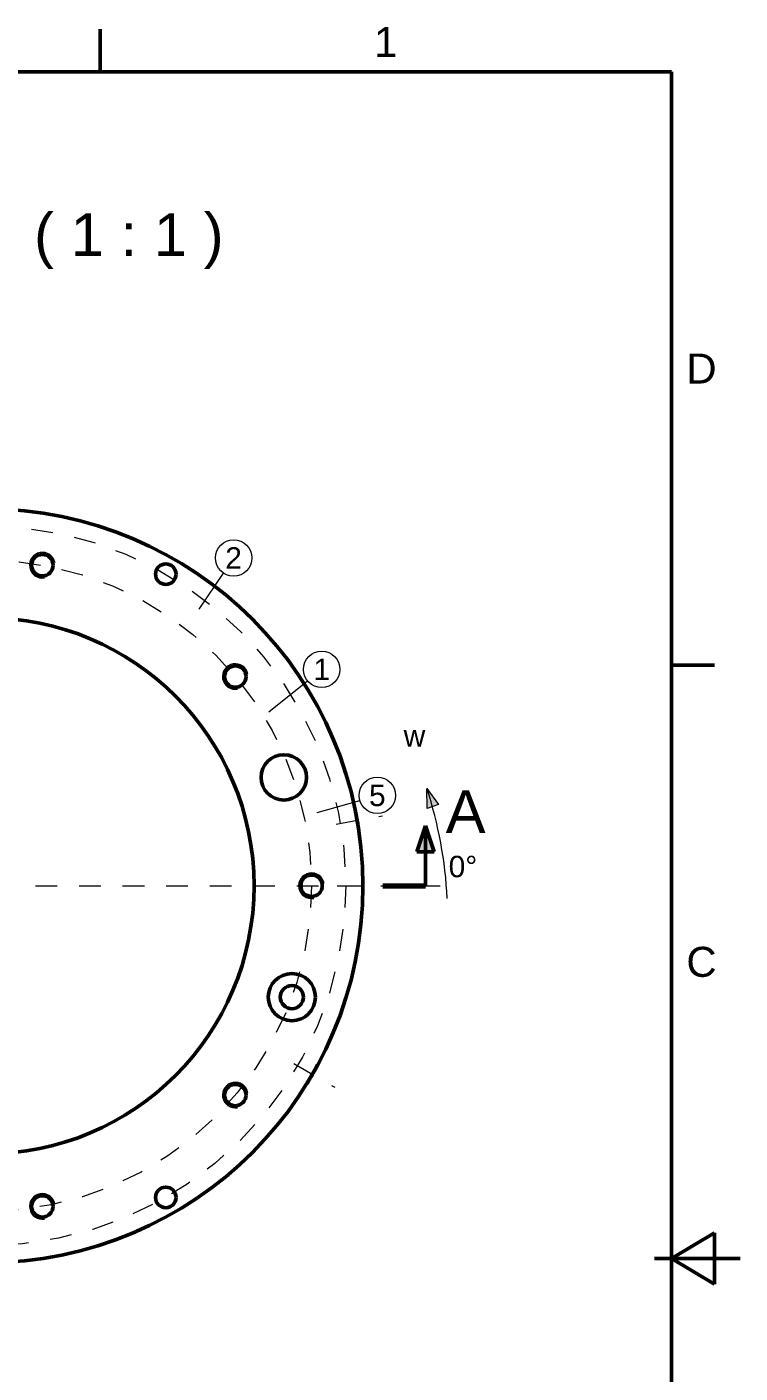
# Model space of a CAD drawing. Header units: inches. Extents: x 0.8 to 17.2, y 0.6 to 12.1.
# Drawn here: x 13.92 to 17.2, y 5.82 to 12 of the extents above; entities that cross this region are included whole.
import ezdxf
from ezdxf.enums import TextEntityAlignment as Align

# ---------------------------------------------------------------- set-up
doc = ezdxf.new("R2010")
doc.units = ezdxf.units.IN
doc.header["$MEASUREMENT"] = 0
doc.linetypes.add('CENTER2', pattern=[1.125, 0.75, -0.125, 0.125, -0.125])
for name, color, linetype, lineweight in [('BEMASSUNG', 7, 'Continuous', 18), ('GEWINDE', 7, 'Continuous', 18), ('MITTELLINIE', 7, 'CENTER2', 18), ('RAHMEN', 7, 'Continuous', 50), ('SCHNITTLINIE', 7, 'Continuous', 50), ('SICHTKANTE', 7, 'Continuous', 50), ('TEXT', 7, 'Continuous', 18)]:
    doc.layers.add(name, color=color, linetype=linetype, lineweight=lineweight)
doc.styles.add('ISO_14', font='arial.ttf')
doc.styles.add('ISO_20', font='arial.ttf')
doc.styles.add('ISO_79', font='arial.ttf')
doc.styles.add('ISO_82', font='arial.ttf')

msp = doc.modelspace()

# ---------------------------------------------------------------- hatches: boundary and pattern name
at = {"layer": 'BEMASSUNG'}
msp.add_hatch(color=7, dxfattribs=at).paths.add_polyline_path([(15.81135, 8.42999), (15.75893, 8.41296), (15.75838, 8.50385)])
at = {"layer": 'SCHNITTLINIE'}
msp.add_hatch(color=7, dxfattribs=at).paths.add_polyline_path([(15.79158, 8.2138), (15.71284, 8.2138), (15.75221, 8.33191)])

# ---------------------------------------------------------------- linework, layer by layer
at = {"layer": 'BEMASSUNG'}
for p, q in [((14.71299, 9.32756), (14.82407, 9.49417)), ((15.03227, 8.8572), (15.20991, 8.99931)), ((15.75838, 8.50385), (15.81135, 8.42999)), ((15.75893, 8.41296), (15.75838, 8.50385)), ((15.25506, 8.39377), (15.45021, 8.44952)), ((15.81135, 8.42999), (15.75893, 8.41296))]:
    msp.add_line(p, q, dxfattribs=at)
for centre in [(14.87047, 9.56378), (15.27524, 9.05157), (15.53065, 8.47251)]:
    msp.add_circle(centre, 0.08366, dxfattribs=at)
msp.add_arc((13.88622, 7.89555), 1.9685, 3, 18, dxfattribs=at)
at = {"layer": 'GEWINDE'}
for centre in [(13.99207, 9.53042), (14.87833, 9.01874), (15.22835, 8.05709), (14.87833, 7.09544), (13.99207, 6.58375)]:
    msp.add_arc(centre, 0.05906, 10, 280, dxfattribs=at)
at = {"layer": 'MITTELLINIE', "ltscale": 0.096238}
for p, q in [((15.34132, 8.3408), (15.55457, 8.3784)), ((15.14725, 7.24016), (15.33477, 7.13189))]:
    msp.add_line(p, q, dxfattribs=at)
at = {"layer": 'MITTELLINIE', "ltscale": 0.089989}
msp.add_line((11.96063, 8.05709), (15.50394, 8.05709), dxfattribs=at)
at = {"layer": 'MITTELLINIE', "ltscale": 0.08399}
msp.add_line((15.34646, 8.05709), (15.8189, 8.05709), dxfattribs=at)
at = {"layer": 'MITTELLINIE', "ltscale": 0.088799}
msp.add_circle((13.73228, 8.05709), 1.65354, dxfattribs=at)
at = {"layer": 'MITTELLINIE', "ltscale": 0.088889}
msp.add_circle((13.73228, 8.05709), 1.49606, dxfattribs=at)
at = {"layer": 'RAHMEN'}
for p, q in [((14.25722, 11.79724), (14.25722, 11.99409)), ((16.88189, 11.79724), (1.13386, 11.79724)), ((16.88189, 0.89173), (16.88189, 11.79724)), ((16.88189, 9.07087), (17.07874, 9.07087)), ((17.07874, 6.4626), (16.88189, 6.34449)), ((17.07874, 6.22638), (17.07874, 6.4626)), ((17.19685, 6.34449), (16.80315, 6.34449)), ((16.88189, 6.34449), (17.07874, 6.34449)), ((16.88189, 6.34449), (17.07874, 6.22638))]:
    msp.add_line(p, q, dxfattribs=at)
at = {"layer": 'SCHNITTLINIE'}
for p, q in [((15.71284, 8.2138), (15.75221, 8.33191)), ((15.75221, 8.33191), (15.79158, 8.2138)), ((15.75221, 8.05632), (15.75221, 8.33191)), ((15.79158, 8.2138), (15.71284, 8.2138))]:
    msp.add_line(p, q, dxfattribs=at)
at = {"layer": 'SCHNITTLINIE', "lineweight": 70}
msp.add_line((15.55536, 8.05632), (15.75221, 8.05632), dxfattribs=at)
at = {"layer": 'SICHTKANTE'}
for p, q in [((15.42902, 8.40624), (15.42902, 8.40623)), ((15.42903, 8.40616), (15.42902, 8.40624)), ((15.42902, 8.40623), (15.42902, 8.40621)), ((15.42902, 8.40621), (15.42903, 8.40617)), ((15.42903, 8.40617), (15.42904, 8.40612)), ((15.42908, 8.40591), (15.42903, 8.40616)), ((15.42904, 8.40612), (15.42905, 8.40605)), ((15.42905, 8.40605), (15.42907, 8.40597)), ((15.42907, 8.40597), (15.42909, 8.40587)), ((15.42917, 8.4055), (15.42908, 8.40591)), ((15.42909, 8.40587), (15.42911, 8.40576)), ((15.42911, 8.40576), (15.42914, 8.40563)), ((15.42914, 8.40563), (15.42917, 8.40549)), ((15.42928, 8.40493), (15.42917, 8.4055)), ((15.42917, 8.40549), (15.4292, 8.40534)), ((15.4292, 8.40534), (15.42924, 8.40516)), ((15.42924, 8.40516), (15.42927, 8.40498)), ((15.42927, 8.40498), (15.42932, 8.40477)), ((15.42944, 8.40419), (15.42928, 8.40493)), ((15.42932, 8.40477), (15.42936, 8.40456)), ((15.42936, 8.40456), (15.42941, 8.40432)), ((15.42941, 8.40432), (15.42946, 8.40408)), ((15.42962, 8.40329), (15.42944, 8.40419)), ((15.42946, 8.40408), (15.42951, 8.40381)), ((15.42951, 8.40381), (15.42957, 8.40354)), ((15.42957, 8.40354), (15.42963, 8.40324)), ((15.42984, 8.40221), (15.42962, 8.40329)), ((15.42963, 8.40324), (15.42969, 8.40293)), ((15.42969, 8.40293), (15.42976, 8.40261)), ((15.42976, 8.40261), (15.42983, 8.40227)), ((15.42983, 8.40227), (15.4299, 8.40191)), ((15.43009, 8.40097), (15.42984, 8.40221)), ((15.4299, 8.40191), (15.42997, 8.40154)), ((15.42997, 8.40154), (15.43005, 8.40116)), ((15.43005, 8.40116), (15.43013, 8.40076)), ((15.43038, 8.39956), (15.43009, 8.40097)), ((15.43013, 8.40076), (15.43022, 8.40034)), ((15.43022, 8.40034), (15.43031, 8.39991)), ((15.43031, 8.39991), (15.4304, 8.39946)), ((15.4307, 8.39797), (15.43038, 8.39956)), ((15.4304, 8.39946), (15.43049, 8.39899)), ((15.43049, 8.39899), (15.43059, 8.39851)), ((15.43059, 8.39851), (15.43069, 8.39802)), ((15.43069, 8.39802), (15.43079, 8.3975)), ((15.43105, 8.39621), (15.4307, 8.39797)), ((15.43079, 8.3975), (15.4309, 8.39697)), ((15.4309, 8.39697), (15.431, 8.39643)), ((15.431, 8.39643), (15.43112, 8.39587)), ((15.43143, 8.39428), (15.43105, 8.39621)), ((15.43112, 8.39587), (15.43123, 8.39529)), ((15.43123, 8.39529), (15.43135, 8.3947)), ((15.43135, 8.3947), (15.43147, 8.39409)), ((15.43185, 8.39217), (15.43143, 8.39428)), ((15.43147, 8.39409), (15.43159, 8.39347)), ((15.43159, 8.39347), (15.43172, 8.39283)), ((15.43172, 8.39283), (15.43185, 8.39217)), ((15.43185, 8.39217), (15.43198, 8.3915)), ((15.4323, 8.38988), (15.43185, 8.39217)), ((15.43198, 8.3915), (15.43212, 8.39081)), ((15.43212, 8.39081), (15.43226, 8.3901)), ((15.43226, 8.3901), (15.4324, 8.38938)), ((15.43278, 8.38741), (15.4323, 8.38988)), ((15.4324, 8.38938), (15.43254, 8.38864)), ((15.43329, 8.38477), (15.43278, 8.38741)), ((15.43311, 8.38574), (15.43316, 8.38546)), ((15.43316, 8.38546), (15.43321, 8.38518)), ((15.43321, 8.38518), (15.43327, 8.38491)), ((15.43327, 8.38491), (15.43332, 8.38462)), ((15.43384, 8.38193), (15.43329, 8.38477)), ((15.43332, 8.38462), (15.43337, 8.38434)), ((15.43337, 8.38434), (15.43343, 8.38406)), ((15.43343, 8.38406), (15.43348, 8.38377)), ((15.43348, 8.38377), (15.43354, 8.38348)), ((15.43354, 8.38348), (15.43359, 8.38319)), ((15.43359, 8.38319), (15.43365, 8.3829)), ((15.43365, 8.3829), (15.43371, 8.38261)), ((15.43371, 8.38261), (15.43376, 8.38231)), ((15.43376, 8.38231), (15.43382, 8.38201)), ((15.43382, 8.38201), (15.43388, 8.38172)), ((15.43441, 8.37892), (15.43384, 8.38193)), ((15.43388, 8.38172), (15.43393, 8.38141)), ((15.43393, 8.38141), (15.43399, 8.38111)), ((15.43399, 8.38111), (15.43405, 8.38081)), ((15.43405, 8.38081), (15.43411, 8.3805)), ((15.43411, 8.3805), (15.43417, 8.38019)), ((15.43417, 8.38019), (15.43423, 8.37988)), ((15.43423, 8.37988), (15.43428, 8.37957)), ((15.43428, 8.37957), (15.43434, 8.37926)), ((15.43434, 8.37926), (15.4344, 8.37895)), ((15.4344, 8.37895), (15.43446, 8.37863)), ((15.435, 8.37575), (15.43441, 8.37892)), ((15.43446, 8.37863), (15.43452, 8.37831)), ((15.43452, 8.37831), (15.43458, 8.37799)), ((15.43458, 8.37799), (15.43464, 8.37767)), ((15.43464, 8.37767), (15.4347, 8.37735)), ((15.4347, 8.37735), (15.43477, 8.37703)), ((15.43477, 8.37703), (15.43483, 8.3767)), ((15.43483, 8.3767), (15.43489, 8.37638)), ((15.43489, 8.37638), (15.43495, 8.37605)), ((15.43495, 8.37605), (15.43501, 8.37572)), ((15.43562, 8.37244), (15.435, 8.37575)), ((15.43501, 8.37572), (15.43507, 8.37539)), ((15.43507, 8.37539), (15.43513, 8.37506)), ((15.43513, 8.37506), (15.4352, 8.37472)), ((15.4352, 8.37472), (15.43526, 8.37439)), ((15.43526, 8.37439), (15.43532, 8.37405)), ((15.43532, 8.37405), (15.43538, 8.37371)), ((15.43538, 8.37371), (15.43545, 8.37338)), ((15.43545, 8.37338), (15.43551, 8.37304)), ((15.43551, 8.37304), (15.43557, 8.3727)), ((15.43557, 8.3727), (15.43564, 8.37235)), ((15.43625, 8.36903), (15.43562, 8.37244)), ((15.43564, 8.37235), (15.4357, 8.37201)), ((15.4357, 8.37201), (15.43576, 8.37167)), ((15.43576, 8.37167), (15.43583, 8.37132)), ((15.43583, 8.37132), (15.43589, 8.37097)), ((15.43589, 8.37097), (15.43596, 8.37063)), ((15.43689, 8.36552), (15.43625, 8.36903)), ((15.43753, 8.36195), (15.43689, 8.36552)), ((15.43733, 8.36304), (15.43754, 8.36187)), ((15.43817, 8.35835), (15.43753, 8.36195)), ((15.43754, 8.36187), (15.43775, 8.3607)), ((15.43775, 8.3607), (15.43796, 8.35952)), ((15.43796, 8.35952), (15.43817, 8.35834)), ((15.4388, 8.35474), (15.43817, 8.35835)), ((15.43817, 8.35834), (15.43838, 8.35716)), ((15.43838, 8.35716), (15.43859, 8.35598)), ((15.43859, 8.35598), (15.43879, 8.35481)), ((15.43879, 8.35481), (15.439, 8.35363)), ((15.43943, 8.35114), (15.4388, 8.35474)), ((15.439, 8.35363), (15.4392, 8.35246)), ((15.4392, 8.35246), (15.4394, 8.35129)), ((15.4394, 8.35129), (15.4396, 8.35012)), ((15.44003, 8.3476), (15.43943, 8.35114)), ((15.4396, 8.35012), (15.4398, 8.34896)), ((15.4398, 8.34896), (15.44, 8.34781)), ((15.44, 8.34781), (15.44019, 8.34666)), ((15.44062, 8.34414), (15.44003, 8.3476)), ((15.44019, 8.34666), (15.44038, 8.34553)), ((15.44038, 8.34553), (15.44057, 8.3444)), ((15.44057, 8.3444), (15.44076, 8.34329)), ((15.44118, 8.3408), (15.44062, 8.34414)), ((15.44076, 8.34329), (15.44094, 8.3422)), ((15.44094, 8.3422), (15.44112, 8.34112)), ((15.44112, 8.34112), (15.4413, 8.34005)), ((15.4417, 8.3376), (15.44118, 8.3408)), ((15.4413, 8.34005), (15.44147, 8.339)), ((15.44147, 8.339), (15.44164, 8.33796)), ((15.44164, 8.33796), (15.44181, 8.33695)), ((15.4422, 8.33456), (15.4417, 8.3376)), ((15.44181, 8.33695), (15.44197, 8.33594)), ((15.44197, 8.33594), (15.44214, 8.33496)), ((15.44214, 8.33496), (15.44229, 8.33399)), ((15.44267, 8.33167), (15.4422, 8.33456)), ((15.44229, 8.33399), (15.44245, 8.33304)), ((15.44245, 8.33304), (15.4426, 8.33211)), ((15.4426, 8.33211), (15.44274, 8.33119)), ((15.4431, 8.32895), (15.44267, 8.33167)), ((15.44274, 8.33119), (15.44289, 8.33029)), ((15.44289, 8.33029), (15.44303, 8.32941)), ((15.44303, 8.32941), (15.44316, 8.32855)), ((15.4435, 8.3264), (15.4431, 8.32895)), ((15.44316, 8.32855), (15.4433, 8.3277)), ((15.4433, 8.3277), (15.44343, 8.32688)), ((15.44343, 8.32688), (15.44356, 8.32607)), ((15.44388, 8.32402), (15.4435, 8.3264)), ((15.44356, 8.32607), (15.44368, 8.32528)), ((15.44368, 8.32528), (15.4438, 8.32451)), ((15.4438, 8.32451), (15.44392, 8.32376)), ((15.44422, 8.32182), (15.44388, 8.32402)), ((15.44392, 8.32376), (15.44403, 8.32303)), ((15.44403, 8.32303), (15.44414, 8.32232)), ((15.44414, 8.32232), (15.44425, 8.32163)), ((15.44453, 8.31981), (15.44422, 8.32182)), ((15.44425, 8.32163), (15.44435, 8.32095)), ((15.44435, 8.32095), (15.44445, 8.3203)), ((15.44445, 8.3203), (15.44455, 8.31966)), ((15.44481, 8.31797), (15.44453, 8.31981)), ((15.44455, 8.31966), (15.44464, 8.31905)), ((15.44464, 8.31905), (15.44474, 8.31845)), ((15.44474, 8.31845), (15.44482, 8.31788)), ((15.44506, 8.31633), (15.44481, 8.31797)), ((15.44482, 8.31788), (15.44491, 8.31732)), ((15.44528, 8.31486), (15.44506, 8.31633)), ((15.44548, 8.31356), (15.44528, 8.31486)), ((15.44564, 8.31244), (15.44548, 8.31356)), ((15.44579, 8.31148), (15.44564, 8.31244)), ((15.4459, 8.3107), (15.44579, 8.31148)), ((15.44599, 8.31009), (15.4459, 8.3107)), ((15.44606, 8.30966), (15.44599, 8.31009)), ((15.44609, 8.3094), (15.44606, 8.30966)), ((15.44611, 8.30931), (15.44609, 8.3094)), ((15.22209, 7.17318), (15.22374, 7.17597)), ((15.2239, 7.17624), (15.22335, 7.17531)), ((15.22374, 7.17597), (15.22546, 7.17888)), ((15.22446, 7.17719), (15.2239, 7.17624)), ((15.22502, 7.17815), (15.22446, 7.17719)), ((15.22559, 7.17912), (15.22502, 7.17815)), ((15.22546, 7.17888), (15.22723, 7.18191)), ((15.22617, 7.1801), (15.22559, 7.17912)), ((15.22675, 7.18109), (15.22617, 7.1801)), ((15.22734, 7.1821), (15.22675, 7.18109)), ((15.22723, 7.18191), (15.22905, 7.18502)), ((15.22793, 7.18311), (15.22734, 7.1821)), ((15.22853, 7.18412), (15.22793, 7.18311)), ((15.22912, 7.18514), (15.22853, 7.18412)), ((15.22905, 7.18502), (15.23088, 7.18817)), ((15.22972, 7.18617), (15.22912, 7.18514)), ((15.23032, 7.1872), (15.22972, 7.18617)), ((15.23091, 7.18823), (15.23032, 7.1872)), ((15.23088, 7.18817), (15.23271, 7.19134)), ((15.23151, 7.18927), (15.23091, 7.18823)), ((15.23211, 7.1903), (15.23151, 7.18927)), ((15.23271, 7.19134), (15.23211, 7.1903)), ((15.23271, 7.19134), (15.23454, 7.19451)), ((15.23331, 7.19237), (15.23271, 7.19134)), ((15.23391, 7.19341), (15.23331, 7.19237)), ((15.2345, 7.19444), (15.23391, 7.19341)), ((15.23509, 7.19547), (15.2345, 7.19444)), ((15.23454, 7.19451), (15.23634, 7.19766)), ((15.23634, 7.19766), (15.23811, 7.20076)), ((15.23811, 7.20076), (15.23982, 7.20378)), ((15.23909, 7.20248), (15.23891, 7.20217)), ((15.23926, 7.20279), (15.23909, 7.20248)), ((15.23943, 7.20309), (15.23926, 7.20279)), ((15.23961, 7.2034), (15.23943, 7.20309)), ((15.23978, 7.2037), (15.23961, 7.2034)), ((15.23995, 7.204), (15.23978, 7.2037)), ((15.23982, 7.20378), (15.24148, 7.20671)), ((15.24012, 7.2043), (15.23995, 7.204)), ((15.24029, 7.20461), (15.24012, 7.2043)), ((15.24046, 7.20491), (15.24029, 7.20461)), ((15.24063, 7.2052), (15.24046, 7.20491)), ((15.2408, 7.2055), (15.24063, 7.2052)), ((15.24096, 7.2058), (15.2408, 7.2055)), ((15.24113, 7.20609), (15.24096, 7.2058)), ((15.2413, 7.20639), (15.24113, 7.20609)), ((15.24146, 7.20668), (15.2413, 7.20639)), ((15.24162, 7.20697), (15.24146, 7.20668)), ((15.24148, 7.20671), (15.24306, 7.20952)), ((15.24179, 7.20726), (15.24162, 7.20697)), ((15.24195, 7.20755), (15.24179, 7.20726)), ((15.24211, 7.20784), (15.24195, 7.20755)), ((15.24228, 7.20813), (15.24211, 7.20784)), ((15.24244, 7.20841), (15.24228, 7.20813)), ((15.2426, 7.2087), (15.24244, 7.20841)), ((15.24275, 7.20898), (15.2426, 7.2087)), ((15.24291, 7.20926), (15.24275, 7.20898)), ((15.24307, 7.20954), (15.24291, 7.20926)), ((15.24306, 7.20952), (15.24456, 7.2122)), ((15.24323, 7.20982), (15.24307, 7.20954)), ((15.24338, 7.2101), (15.24323, 7.20982)), ((15.24354, 7.21038), (15.24338, 7.2101)), ((15.24369, 7.21065), (15.24354, 7.21038)), ((15.24384, 7.21092), (15.24369, 7.21065)), ((15.244, 7.2112), (15.24384, 7.21092)), ((15.24415, 7.21147), (15.244, 7.2112)), ((15.2443, 7.21174), (15.24415, 7.21147)), ((15.24445, 7.212), (15.2443, 7.21174)), ((15.2446, 7.21227), (15.24445, 7.212)), ((15.24456, 7.2122), (15.24596, 7.21472)), ((15.24474, 7.21253), (15.2446, 7.21227)), ((15.24489, 7.2128), (15.24474, 7.21253)), ((15.24504, 7.21306), (15.24489, 7.2128)), ((15.24518, 7.21332), (15.24504, 7.21306)), ((15.24532, 7.21357), (15.24518, 7.21332)), ((15.24547, 7.21383), (15.24532, 7.21357)), ((15.24561, 7.21409), (15.24547, 7.21383)), ((15.24575, 7.21434), (15.24561, 7.21409)), ((15.24589, 7.21459), (15.24575, 7.21434)), ((15.24603, 7.21484), (15.24589, 7.21459)), ((15.24596, 7.21472), (15.24727, 7.21707)), ((15.24617, 7.21509), (15.24603, 7.21484)), ((15.2463, 7.21533), (15.24617, 7.21509)), ((15.24644, 7.21558), (15.2463, 7.21533)), ((15.24727, 7.21707), (15.24849, 7.21927)), ((15.24824, 7.21883), (15.24788, 7.21817)), ((15.2486, 7.21947), (15.24824, 7.21883)), ((15.24849, 7.21927), (15.24961, 7.22131)), ((15.24895, 7.2201), (15.2486, 7.21947)), ((15.24928, 7.22072), (15.24895, 7.2201)), ((15.24962, 7.22132), (15.24928, 7.22072)), ((15.24961, 7.22131), (15.25065, 7.2232)), ((15.24994, 7.2219), (15.24962, 7.22132)), ((15.25025, 7.22248), (15.24994, 7.2219)), ((15.25056, 7.22303), (15.25025, 7.22248)), ((15.25086, 7.22358), (15.25056, 7.22303)), ((15.25065, 7.2232), (15.2516, 7.22493)), ((15.25115, 7.22411), (15.25086, 7.22358)), ((15.25143, 7.22462), (15.25115, 7.22411)), ((15.25171, 7.22512), (15.25143, 7.22462)), ((15.2516, 7.22493), (15.25246, 7.2265)), ((15.25197, 7.22561), (15.25171, 7.22512)), ((15.25223, 7.22608), (15.25197, 7.22561)), ((15.25248, 7.22654), (15.25223, 7.22608)), ((15.25246, 7.2265), (15.25323, 7.22792)), ((15.25272, 7.22698), (15.25248, 7.22654)), ((15.25296, 7.22741), (15.25272, 7.22698)), ((15.25318, 7.22783), (15.25296, 7.22741)), ((15.2534, 7.22823), (15.25318, 7.22783)), ((15.25323, 7.22792), (15.25392, 7.22919)), ((15.25362, 7.22862), (15.2534, 7.22823)), ((15.25382, 7.229), (15.25362, 7.22862)), ((15.25401, 7.22936), (15.25382, 7.229)), ((15.25392, 7.22919), (15.25453, 7.2303)), ((15.2542, 7.2297), (15.25401, 7.22936)), ((15.25438, 7.23003), (15.2542, 7.2297)), ((15.25456, 7.23035), (15.25438, 7.23003)), ((15.25453, 7.2303), (15.25505, 7.23127)), ((15.25472, 7.23066), (15.25456, 7.23035)), ((15.25488, 7.23095), (15.25472, 7.23066)), ((15.25503, 7.23122), (15.25488, 7.23095)), ((15.25517, 7.23149), (15.25503, 7.23122)), ((15.25505, 7.23127), (15.25549, 7.23208)), ((15.25531, 7.23174), (15.25517, 7.23149)), ((15.25544, 7.23197), (15.25531, 7.23174)), ((15.25556, 7.2322), (15.25544, 7.23197)), ((15.25549, 7.23208), (15.25585, 7.23274)), ((15.25567, 7.2324), (15.25556, 7.2322)), ((15.25578, 7.2326), (15.25567, 7.2324)), ((15.25587, 7.23278), (15.25578, 7.2326)), ((15.25585, 7.23274), (15.25613, 7.23325)), ((15.25596, 7.23295), (15.25587, 7.23278)), ((15.25605, 7.2331), (15.25596, 7.23295)), ((15.25612, 7.23324), (15.25605, 7.2331)), ((15.25619, 7.23337), (15.25612, 7.23324)), ((15.25613, 7.23325), (15.25633, 7.23362)), ((15.25625, 7.23349), (15.25619, 7.23337)), ((15.25631, 7.23359), (15.25625, 7.23349)), ((15.25636, 7.23367), (15.25631, 7.23359)), ((15.25633, 7.23362), (15.25645, 7.23384)), ((15.2564, 7.23375), (15.25636, 7.23367)), ((15.25643, 7.23381), (15.2564, 7.23375)), ((15.25645, 7.23385), (15.25643, 7.23381)), ((15.25645, 7.23384), (15.25649, 7.23391)), ((15.25647, 7.23389), (15.25645, 7.23385)), ((15.25648, 7.23391), (15.25647, 7.23389)), ((15.25649, 7.23391), (15.25648, 7.23391)), ((15.20727, 7.14868), (15.20732, 7.14875)), ((15.20732, 7.14875), (15.20746, 7.14898)), ((15.20746, 7.14898), (15.20769, 7.14935)), ((15.20769, 7.14935), (15.20801, 7.14987)), ((15.20801, 7.14987), (15.20843, 7.15055)), ((15.20843, 7.15055), (15.20893, 7.15137)), ((15.20893, 7.15137), (15.20952, 7.15234)), ((15.20952, 7.15234), (15.21021, 7.15346)), ((15.21021, 7.15346), (15.21098, 7.15472)), ((15.21098, 7.15472), (15.21185, 7.15615)), ((15.2118, 7.15606), (15.2115, 7.15558)), ((15.2121, 7.15656), (15.2118, 7.15606)), ((15.21185, 7.15615), (15.21281, 7.15773)), ((15.21241, 7.15708), (15.2121, 7.15656)), ((15.21274, 7.15761), (15.21241, 7.15708)), ((15.21307, 7.15816), (15.21274, 7.15761)), ((15.21281, 7.15773), (15.21387, 7.15948)), ((15.21341, 7.15872), (15.21307, 7.15816)), ((15.21377, 7.15931), (15.21341, 7.15872)), ((15.21413, 7.15991), (15.21377, 7.15931)), ((15.21387, 7.15948), (15.21502, 7.16138)), ((15.2145, 7.16052), (15.21413, 7.15991)), ((15.21489, 7.16116), (15.2145, 7.16052)), ((15.21528, 7.16181), (15.21489, 7.16116)), ((15.21502, 7.16138), (15.21626, 7.16344)), ((15.21568, 7.16247), (15.21528, 7.16181)), ((15.21609, 7.16316), (15.21568, 7.16247)), ((15.21652, 7.16386), (15.21609, 7.16316)), ((15.21626, 7.16344), (15.2176, 7.16565)), ((15.21695, 7.16457), (15.21652, 7.16386)), ((15.21739, 7.16531), (15.21695, 7.16457)), ((15.21784, 7.16605), (15.21739, 7.16531)), ((15.2176, 7.16565), (15.21901, 7.16802)), ((15.21829, 7.16682), (15.21784, 7.16605)), ((15.21876, 7.1676), (15.21829, 7.16682)), ((15.21924, 7.1684), (15.21876, 7.1676)), ((15.21901, 7.16802), (15.22051, 7.17053)), ((15.21972, 7.16921), (15.21924, 7.1684)), ((15.22022, 7.17004), (15.21972, 7.16921)), ((15.22072, 7.17088), (15.22022, 7.17004)), ((15.22051, 7.17053), (15.22209, 7.17318)), ((15.22123, 7.17174), (15.22072, 7.17088)), ((15.22175, 7.17261), (15.22123, 7.17174)), ((15.22227, 7.1735), (15.22175, 7.17261)), ((15.22281, 7.1744), (15.22227, 7.1735)), ((15.22335, 7.17531), (15.22281, 7.1744))]:
    msp.add_line(p, q, dxfattribs=at)
for centre, radius in [((13.73228, 8.05709), 1.73228), ((13.99207, 9.53042), 0.04921), ((14.55906, 9.4891), 0.04724), ((13.73228, 8.05709), 1.23228), ((14.87833, 9.01874), 0.04921), ((15.10113, 8.5553), 0.10433), ((15.22835, 8.05709), 0.04921), ((15.13812, 7.5454), 0.10827), ((15.13812, 7.5454), 0.05315), ((14.87833, 7.09544), 0.04921), ((13.99207, 6.58375), 0.04921), ((14.55906, 6.62508), 0.04724)]:
    msp.add_circle(centre, radius, dxfattribs=at)

# ---------------------------------------------------------------- texts
at = {"layer": 'RAHMEN', "style": 'ISO_14'}
for s, p in [('1', (15.56955, 11.93504)), ('D', (17.01969, 10.43406)), ('C', (17.01969, 7.70768))]:
    msp.add_text(s, height=0.1378, dxfattribs=at).set_placement(p, align=Align.MIDDLE_CENTER)
at = {"layer": 'TEXT'}
for s, height, style, p in [('Draufsicht ( 1 : 1 )', 0.1968504, 'ISO_20', (13.73228, 11.04921)), ('2', 0.09843, 'ISO_79', (14.87047, 9.56378)), ('1', 0.09843, 'ISO_79', (15.27524, 9.05157)), ('5', 0.09843, 'ISO_79', (15.53065, 8.47251)), ('A', 0.19685, 'ISO_20', (15.93636, 8.398))]:
    msp.add_text(s, height=height, dxfattribs=dict(at, style=style)).set_placement(p, align=Align.MIDDLE_CENTER)
at = {"layer": 'TEXT', "style": 'ISO_82'}
for s, height, p in [('w', 0.09843, (15.65169, 8.69688)), ('0°', 0.098425, (15.85827, 8.09646))]:
    msp.add_text(s, height=height, dxfattribs=at).set_placement(p)

doc.saveas('drawing.dxf')
